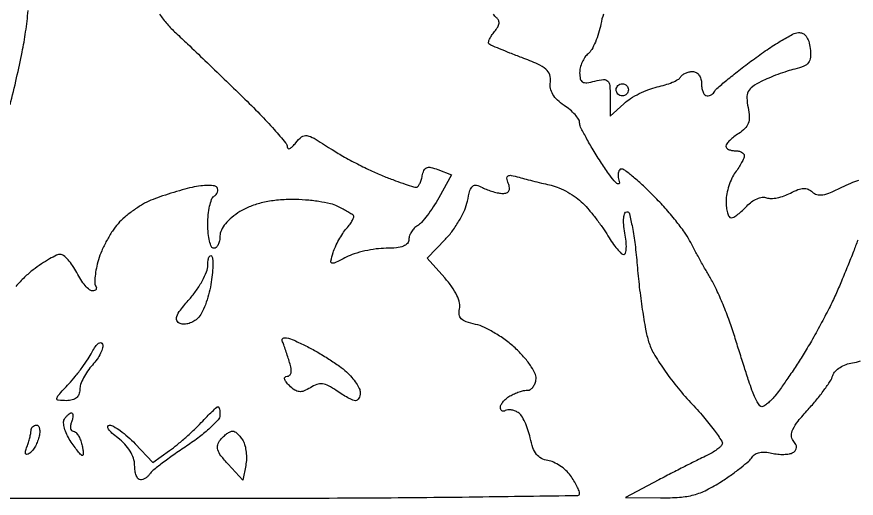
# Model space of a CAD drawing. Extents: x 0 to 102, y 0 to 135.
# Drawn here: x 46.42 to 58.07, y 0 to 6.68 of the extents above; entities that cross this region are included whole.
import ezdxf

# ---------------------------------------------------------------- set-up
doc = ezdxf.new("R2010")
doc.units = 0
doc.header["$MEASUREMENT"] = 0

msp = doc.modelspace()

# ---------------------------------------------------------------- linework, layer by layer
for points in [[(46.324153, 5.45884, 0.006033), (46.413971, 5.832313, 0.006092), (46.491085, 6.191012, 0.012855), (46.540323, 6.47135, 0.018138), (46.573844, 6.769694, 0.006601)], [(48.399792, 6.716483, 0.03022), (48.502425, 6.582744, 0.027246), (48.62385, 6.457384, -0.003157), (48.786665, 6.304737, -0.000996), (49.028079, 6.074603, -0.000994), (49.296358, 5.816813, -0.001103), (49.55445, 5.566722, -0.007206), (49.789668, 5.331091, -0.010661), (49.988419, 5.117229, -0.006142), (50.148049, 4.933446, -0.170259), (50.170491, 4.874827, 0.254998), (50.182624, 4.854009, 0.256033), (50.206657, 4.852988, 0.087197), (50.24471, 4.880897, 0.028861), (50.289832, 4.933783, -0.067208), (50.369707, 5.014066, -0.209101), (50.442177, 5.031914, -0.092968), (50.542165, 4.994712, -0.00807), (50.773592, 4.850349, 0.014939), (50.941775, 4.748619, 0.009282), (51.144693, 4.638932, 0.00931), (51.349121, 4.538062, 0.016592), (51.5214, 4.463885, 0.004747), (51.671425, 4.406747, 0.006561), (51.807179, 4.35853, 0.004299), (51.921649, 4.320651, 0.077597), (51.959666, 4.314669, 0.21696), (51.983671, 4.325565, 0.056897), (52.008263, 4.361225, 0.047085), (52.029702, 4.412509, 0.033283), (52.044266, 4.473256, -0.060226), (52.067014, 4.549741, -0.197417), (52.104066, 4.585784, -0.153278), (52.162807, 4.59035, -0.032992), (52.261721, 4.560555), (52.452142, 4.4892), (52.273494, 4.16925, -0.017187), (52.196472, 4.041804, -0.018624), (52.112801, 3.923412, -0.018457), (52.033967, 3.827773, -0.080717), (51.977323, 3.781646, 0.069598), (51.93237, 3.746664, 0.054404), (51.894322, 3.697824, 0.055534), (51.868482, 3.643242, 0.082992), (51.8598, 3.591296, -0.181682), (51.839267, 3.536653, -0.120947), (51.783874, 3.49784, -0.069166), (51.687486, 3.475032, -0.023153), (51.54255, 3.468079, 0.032365), (51.403722, 3.458854, 0.022397), (51.248706, 3.431311, 0.022659), (51.101521, 3.391219, 0.042406), (50.987731, 3.343644, -0.006282), (50.832279, 3.26503, -0.201803), (50.790735, 3.262643, -0.382614), (50.775695, 3.290237, -0.015965), (50.807388, 3.407615, -0.033257), (50.838733, 3.490354, -0.020064), (50.88613, 3.583951, -0.020055), (50.940944, 3.67356, -0.032903), (50.995088, 3.744069, 0.021991), (51.042583, 3.803203, 0.035335), (51.077033, 3.857902, 0.039775), (51.096371, 3.902163, 0.305363), (51.090831, 3.922959, 0.04394), (51.067837, 3.939721, 0.004924), (51.012021, 3.972591, 0.005951), (50.944613, 4.010339, 0.004795), (50.871312, 4.049341, 0.063645), (50.770502, 4.086399, 0.018849), (50.608702, 4.11709, 0.018585), (50.422538, 4.138141, 0.019037), (50.236812, 4.145084, 0.024471), (50.023193, 4.134472, 0.032307), (49.830914, 4.102818, 0.035484), (49.660408, 4.050319, 0.044505), (49.51215, 3.977127, 0.03693), (49.401041, 3.897578, 0.048248), (49.31327, 3.808711, 0.056076), (49.255977, 3.719471, 0.115181), (49.2372, 3.639043, -0.047664), (49.230967, 3.573812, -0.067656), (49.212349, 3.518668, -0.087825), (49.184909, 3.481499, -0.192234), (49.1526, 3.4686, -0.293924), (49.119863, 3.489664, -0.044731), (49.092851, 3.566538, -0.038191), (49.074125, 3.674236, -0.023957), (49.068, 3.802007, -0.023931), (49.0743, 3.933556, -0.030801), (49.093257, 4.053085, -0.031802), (49.120648, 4.147472, -0.16939), (49.15398, 4.188553, 0.079898), (49.183558, 4.214132, 0.091256), (49.202005, 4.246629, 0.100756), (49.206602, 4.280872, 0.122151), (49.196731, 4.311638, 0.221966), (49.161631, 4.334653, 0.034854), (49.076979, 4.340915, 0.033137), (48.969258, 4.334219, 0.023377), (48.849772, 4.313083, 0.012651), (48.714108, 4.278857, 0.007897), (48.556938, 4.23226, 0.007923), (48.403383, 4.181397, 0.014249), (48.279403, 4.134134, 0.034935), (48.163488, 4.076337, 0.02142), (48.035324, 3.993242, 0.021433), (47.914937, 3.899632, 0.035419), (47.822929, 3.809594, 0.035886), (47.744167, 3.706772, 0.02105), (47.664456, 3.573743, 0.020984), (47.595596, 3.433269, 0.033294), (47.55002, 3.307339, 0.019136), (47.521443, 3.191777, 0.024062), (47.504308, 3.082855, 0.023313), (47.498753, 2.992369, 0.143029), (47.511065, 2.947789, -0.099995), (47.521131, 2.920571, -0.176839), (47.516545, 2.897371, -0.16849), (47.497783, 2.88183, -0.089716), (47.467765, 2.8764, -0.181832), (47.425731, 2.892209, -0.035054), (47.367472, 2.950954, -0.033203), (47.305755, 3.033022, -0.025295), (47.2491, 3.1302, 0.027634), (47.191841, 3.227366, 0.035415), (47.128328, 3.309446, 0.038186), (47.067632, 3.367727, 0.173914), (47.022263, 3.384, 0.11298), (46.969041, 3.371819, 0.017047), (46.871613, 3.320587, 0.01839), (46.759015, 3.250781, 0.014966), (46.643647, 3.168127, 0.029482), (46.525357, 3.06634, 0.02053), (46.403933, 2.938648, 0.020775)], [(58.088183, 3.582344, -0.007788), (58.029556, 3.424079, -0.003727), (57.949584, 3.222564, -0.003694), (57.862946, 3.013359, -0.005258), (57.782656, 2.828897, -0.01183), (57.691891, 2.638434, -0.006505), (57.572342, 2.409572, -0.006481), (57.444947, 2.180395, -0.010312), (57.329436, 1.9881, -0.0048), (57.218393, 1.815298, -0.004901), (57.104813, 1.645867, -0.004764), (57.003333, 1.500637, -0.020307), (56.938458, 1.41705, -0.020248), (56.886582, 1.360364, -0.025493), (56.833961, 1.31249, -0.025063), (56.787025, 1.277754, -0.147813), (56.758062, 1.269, -0.23444), (56.731761, 1.282049, -0.028204), (56.694477, 1.337341, -0.028797), (56.655401, 1.412525, -0.019821), (56.619588, 1.50165, -0.005884), (56.57745, 1.624396, -0.001698), (56.51521, 1.815067, -0.001707), (56.446506, 2.0305, -0.001819), (56.380728, 2.2419, 0.012924), (56.308207, 2.457935, 0.010265), (56.219152, 2.687372, 0.010407), (56.127752, 2.896755, 0.025461), (56.049634, 3.0456, -0.004063), (55.973886, 3.176046, -0.002889), (55.891025, 3.323423, -0.002917), (55.813585, 3.464982, -0.006202), (55.755677, 3.575579, 0.039493), (55.685197, 3.690824, 0.012279), (55.561891, 3.852226, 0.012191), (55.414719, 4.026486, 0.013147), (55.262782, 4.188929, 0.010186), (55.113503, 4.334302, 0.014443), (54.974498, 4.45693, 0.010445), (54.855289, 4.55198, 0.164517), (54.806735, 4.5684, 0.260199), (54.779914, 4.553429, 0.104392), (54.765232, 4.512516, 0.067395), (54.765113, 4.451045, 0.038129), (54.780586, 4.37805, -0.538016), (54.7663, 4.361161, -0.180163), (54.730719, 4.379459, -0.029975), (54.64604, 4.484309, -0.009517), (54.532487, 4.650147, -0.009084), (54.416094, 4.834483, -0.012209), (54.317867, 5.005794, -0.009374), (54.242697, 5.151083, -0.115182), (54.2286, 5.211467, 0.146244), (54.214417, 5.258921, 0.037796), (54.165153, 5.322868, 0.035162), (54.095283, 5.390419, 0.029557), (54.012611, 5.451862, -0.044743), (53.920564, 5.524707, -0.070081), (53.857811, 5.603594, -0.081123), (53.825253, 5.687501, -0.087303), (53.822261, 5.775225, 0.114201), (53.813552, 5.874678, 0.137786), (53.761671, 5.952399, 0.07299), (53.647688, 6.024277, 0.014844), (53.426001, 6.114683, -0.004159), (53.261861, 6.177563, -0.006013), (53.117957, 6.236076, -0.003291), (52.997614, 6.287638, -0.093778), (52.969795, 6.306605, -0.264), (52.963741, 6.328551, -0.046053), (52.978574, 6.370605, -0.03953), (53.007297, 6.421938, -0.025895), (53.047854, 6.476303, 0.040819), (53.091773, 6.53899, 0.100458), (53.109866, 6.591936, 0.14776), (53.102732, 6.634959, 0.134585), (53.072822, 6.668698, -0.173994), (53.035447, 6.718033, -0.01548)], [(54.560973, 6.719137, 0.044302), (54.522557, 6.580664, -0.027642), (54.491718, 6.453182, -0.027689), (54.447019, 6.329956, -0.028809), (54.396025, 6.227277, -0.090123), (54.34665, 6.168455, 0.070639), (54.301445, 6.118651, 0.0446), (54.263277, 6.049908, 0.04399), (54.237291, 5.973988, 0.060539), (54.2286, 5.90247, 0.057446), (54.238262, 5.818648, 0.214058), (54.269692, 5.777414, 0.158312), (54.328995, 5.766393, 0.028916), (54.4401, 5.78754, -0.034079), (54.562011, 5.809444, -0.230994), (54.618048, 5.789345, -0.17598), (54.645633, 5.728231, -0.018904), (54.6516, 5.570465), (54.6516, 5.300306), (54.84195, 5.475119, -0.044025), (54.934658, 5.546313, -0.025562), (55.056866, 5.615602, -0.025401), (55.18748, 5.672973, -0.038687), (55.30628, 5.707875, 0.021785), (55.414708, 5.73579, 0.025984), (55.513955, 5.771736, 0.026153), (55.59297, 5.810075, 0.129004), (55.628523, 5.843909, -0.094198), (55.655909, 5.873816, -0.052876), (55.698419, 5.899061, -0.050169), (55.748482, 5.916207, -0.057494), (55.798693, 5.922, -0.137622), (55.845181, 5.908957, -0.100183), (55.88479, 5.872297, -0.086062), (55.911456, 5.817465, -0.070352), (55.9206, 5.7528, 0.043884), (55.926296, 5.688029, 0.06367), (55.94338, 5.633303, 0.083428), (55.968509, 5.596274, 0.204817), (55.99815, 5.5836, 0.074093), (56.029904, 5.588332, 0.061224), (56.061203, 5.602238, 0.062911), (56.087347, 5.622785, 0.090455), (56.1039, 5.64705, -0.11188), (56.132321, 5.685138, -0.004174), (56.270036, 5.800795, -0.007378), (56.437105, 5.934646, -0.005102), (56.629869, 6.081336, -0.010956), (56.830483, 6.224067, -0.014014), (57.021583, 6.346137, -0.011913), (57.185151, 6.439052, -0.105579), (57.264369, 6.462036, -0.130813), (57.324479, 6.450592, -0.121559), (57.372896, 6.410614, -0.088764), (57.407639, 6.340767, -0.042456), (57.427585, 6.242201, -0.04261), (57.431227, 6.119276, -0.145983), (57.404452, 6.044878, -0.138763), (57.340311, 5.995134, -0.037095), (57.216085, 5.955378, 0.018888), (57.108314, 5.925163, 0.010745), (56.980346, 5.880958, 0.010719), (56.853218, 5.830839, 0.017395), (56.747761, 5.78225, 0.036174), (56.627664, 5.710446, 0.124678), (56.568876, 5.642264, 0.127401), (56.550318, 5.555204, 0.038516), (56.566684, 5.41993, -0.037831), (56.582268, 5.292579, -0.098496), (56.568514, 5.201704, -0.110998), (56.522493, 5.129535, -0.056007), (56.437473, 5.062158, 0.024026), (56.36914, 5.014775, 0.030824), (56.311427, 4.964567, 0.031851), (56.269984, 4.918214, 0.168016), (56.259, 4.88645, 0.189129), (56.268624, 4.861917, 0.088842), (56.296277, 4.841073, 0.068658), (56.337336, 4.826937, 0.048657), (56.3859, 4.8222, -0.051956), (56.434454, 4.817141, -0.071851), (56.475523, 4.802099, -0.091838), (56.503119, 4.779887, -0.179368), (56.5128, 4.75377, -0.102298), (56.505247, 4.717238, -0.020657), (56.476313, 4.657201, -0.021005), (56.43614, 4.58901, -0.018293), (56.388591, 4.52112, 0.053747), (56.340781, 4.441391, 0.030834), (56.300077, 4.336799, 0.030479), (56.271791, 4.225342, 0.044038), (56.261691, 4.12425, 0.02911), (56.265851, 4.035111, 0.045701), (56.28079, 3.959941, 0.057783), (56.303155, 3.907476, 0.269345), (56.330488, 3.8916, 0.134009), (56.367291, 3.901644, 0.026868), (56.42444, 3.939627, 0.02663), (56.488046, 3.992504, 0.022111), (56.549937, 4.055095, -0.052462), (56.615787, 4.114073, -0.056145), (56.691052, 4.156511, -0.062999), (56.764005, 4.177126, -0.129715), (56.822556, 4.170753, 0.099281), (56.884962, 4.160138, 0.039683), (56.97155, 4.169591, 0.03728), (57.066111, 4.195009, 0.038588), (57.154717, 4.233969, -0.028975), (57.258885, 4.28218, -0.081008), (57.337285, 4.299208, -0.113892), (57.400791, 4.288006, -0.096293), (57.457452, 4.249788, 0.138504), (57.520423, 4.214553, 0.098724), (57.601622, 4.21146, 0.059759), (57.711802, 4.242918, 0.018566), (57.868267, 4.315553, -0.016844), (57.992624, 4.373803, -0.025252), (58.105063, 4.415341, -0.022751)], [(44.467944, 0), (49.348272, 0, 0.001263), (51.219635, 0.004727, 0.002106), (52.795004, 0.019322, 0.000179), (54.201993, 0.038788, 0.410063), (54.2286, 0.065776, 0.101699), (54.221159, 0.101982, 0.01748), (54.191105, 0.165763, 0.018407), (54.149824, 0.239196, 0.015522), (54.100956, 0.313789, 0.053203), (54.038379, 0.385524, 0.039944), (53.956031, 0.450407, 0.040837), (53.867551, 0.499418, 0.070306), (53.786838, 0.522964, -0.086386), (53.697171, 0.552261, -0.105139), (53.629607, 0.6089, -0.081664), (53.579613, 0.700268, -0.034285), (53.542231, 0.835786, 0.029396), (53.511865, 0.950215, 0.031423), (53.468814, 1.057692, 0.033119), (53.420285, 1.144445, 0.110694), (53.373938, 1.189754, 0.050338), (53.326794, 1.212701, 0.051301), (53.276313, 1.225584, 0.056441), (53.230126, 1.227183, 0.119418), (53.196289, 1.216125, -0.106536), (53.170578, 1.206992, -0.180973), (53.148625, 1.21211, -0.16316), (53.13389, 1.231088, -0.084387), (53.1288, 1.261031, -0.13211), (53.139247, 1.29988, -0.050882), (53.17229, 1.345478, -0.045813), (53.220206, 1.39016, -0.041906), (53.27685, 1.426881, -0.024281), (53.339742, 1.456708, -0.023111), (53.406262, 1.480845, -0.023771), (53.466965, 1.496625, -0.071849), (53.5095, 1.499324, 0.161465), (53.543947, 1.507756, 0.083027), (53.577538, 1.53757, 0.068379), (53.605247, 1.583517, 0.054021), (53.622319, 1.63906, 0.149853), (53.614084, 1.715549, 0.040181), (53.556417, 1.824965, 0.035874), (53.465553, 1.94775, 0.02647), (53.348807, 2.070156, 0.028885), (53.213996, 2.183334, 0.023911), (53.058481, 2.288095, 0.024566), (52.90623, 2.370458, 0.057703), (52.78417, 2.412468, -0.028301), (52.655933, 2.448344, -0.109546), (52.585849, 2.491082, -0.170459), (52.557096, 2.548066, -0.096651), (52.562023, 2.626082, 0.124493), (52.562687, 2.708343, 0.051029), (52.525011, 2.814306, 0.04263), (52.455387, 2.933466, 0.028713), (52.357316, 3.056895), (52.111848, 3.331837), (52.364874, 3.592894, 0.034957), (52.465713, 3.712641, 0.026486), (52.559448, 3.856637, 0.027065), (52.63324, 4.001917, 0.054669), (52.67194, 4.124152, -0.018999), (52.706942, 4.270092, -0.141286), (52.744108, 4.330159, -0.246584), (52.796297, 4.343622, -0.065177), (52.879529, 4.312176, 0.029819), (52.947822, 4.280709, 0.022475), (53.026103, 4.254139, 0.022909), (53.102202, 4.235802, 0.047698), (53.162883, 4.23, 0.084611), (53.215859, 4.239029, 0.186596), (53.246586, 4.265258, 0.158814), (53.25454, 4.308906, 0.057983), (53.238775, 4.370499, -0.049585), (53.219389, 4.441283, -0.319732), (53.234637, 4.472793, -0.178028), (53.280578, 4.479681, -0.018095), (53.38948, 4.453062, 0.005416), (53.485115, 4.4271, 0.002827), (53.604805, 4.396717, 0.002811), (53.72797, 4.366926, 0.004295), (53.835162, 4.342606, -0.04844), (53.941755, 4.308306, -0.027408), (54.063267, 4.247659, -0.027131), (54.180168, 4.172401, -0.039814), (54.273176, 4.093133, -0.020794), (54.359545, 3.999265, -0.011728), (54.456711, 3.878809, -0.011691), (54.549204, 3.752469, -0.018753), (54.621404, 3.640091, 0.018918), (54.684466, 3.542008, 0.025956), (54.748863, 3.459227, 0.024686), (54.807065, 3.398283, 0.192072), (54.842874, 3.384, 0.348213), (54.866518, 3.402738, 0.045294), (54.87613, 3.470979, 0.037087), (54.873767, 3.56657, 0.021649), (54.857518, 3.6801, -0.022772), (54.840778, 3.798966, -0.046219), (54.84059, 3.893292, -0.068494), (54.855092, 3.956035, -0.311221), (54.884351, 3.9762, -0.347267), (54.919331, 3.948573, -0.010926), (54.96017, 3.758822, -0.016923), (54.997821, 3.519892, -0.010373), (55.026776, 3.236191, 0.008686), (55.057079, 2.929015, 0.00827), (55.098451, 2.617996, 0.008243), (55.144079, 2.344431, 0.028871), (55.18646, 2.17086, 0.057287), (55.257459, 2.008242, 0.019742), (55.395171, 1.791291, 0.018846), (55.571337, 1.556037, 0.017823), (55.767892, 1.330153, -0.011176), (55.949245, 1.12725, -0.017589), (56.094686, 0.944366, -0.011955), (56.202945, 0.79038, -0.293636), (56.203824, 0.740566, -0.080646), (56.174255, 0.706477, -0.022594), (56.117934, 0.663648, -0.022167), (56.048918, 0.620317, -0.021679), (55.975832, 0.582918, 0.007947), (55.876551, 0.535508, 0.001825), (55.710519, 0.4522, 0.001886), (55.519898, 0.354776, 0.001839), (55.3284, 0.255098), (54.8631, 0.010724), (55.351364, 0.005362, 0.020808), (55.616526, 0.013486, 0.047365), (55.813907, 0.046738, 0.050864), (55.992816, 0.114734, 0.027547), (56.197364, 0.231828, 0.011302), (56.339304, 0.328436, 0.013045), (56.469969, 0.427006, 0.012157), (56.575946, 0.515672, 0.07122), (56.623027, 0.570716, -0.122668), (56.664784, 0.610507, -0.078079), (56.727898, 0.63436, -0.065512), (56.806393, 0.640231, -0.047467), (56.893169, 0.627024, 0.033991), (56.977451, 0.611865, 0.033464), (57.063453, 0.608157, 0.035385), (57.139017, 0.615324, 0.097376), (57.1889, 0.634067, 0.085506), (57.225938, 0.666827, 0.164424), (57.239378, 0.703635, 0.132333), (57.228837, 0.746904, 0.04769), (57.192903, 0.79972, -0.1794), (57.168498, 0.869221, -0.107823), (57.188854, 0.95533, -0.057866), (57.260795, 1.069427, -0.015852), (57.399601, 1.230962, 0.013477), (57.516447, 1.365642, 0.014622), (57.622616, 1.502886, 0.014222), (57.706505, 1.625312, 0.066338), (57.742847, 1.702545, -0.113061), (57.777433, 1.761238, -0.061087), (57.842394, 1.814973, -0.056089), (57.925843, 1.85601, -0.057239), (58.015759, 1.877121, 0.076947), (58.124951, 1.907323, 0.055606)]]:
    msp.add_lwpolyline(points, format="xyb")
for points in [[(54.8208, 5.7528, -0.099038), (54.853087, 5.746341, -0.097945), (54.880549, 5.727949, -0.097945), (54.898941, 5.700487, -0.099038), (54.9054, 5.6682, -0.099038), (54.898941, 5.635913, -0.097945), (54.880549, 5.608451, -0.097945), (54.853087, 5.590059, -0.099038), (54.8208, 5.5836, -0.099038), (54.788513, 5.590059, -0.097945), (54.761051, 5.608451, -0.097945), (54.742659, 5.635913, -0.099038), (54.7362, 5.6682, -0.099038), (54.742659, 5.700487, -0.097945), (54.761051, 5.727949, -0.097945), (54.788513, 5.746341, -0.099038)], [(49.118699, 3.361501, -0.184513), (49.135546, 3.323824, -0.018758), (49.137345, 3.224122, -0.021477), (49.129661, 3.101164, -0.015502), (49.11098, 2.965024, -0.025365), (49.079667, 2.823727, -0.024725), (49.033993, 2.685091, -0.025516), (48.981723, 2.567637, -0.079081), (48.930932, 2.497618, -0.065011), (48.875105, 2.454686, -0.058977), (48.808295, 2.425815, -0.062593), (48.741089, 2.41462, -0.101962), (48.684241, 2.42398, -0.185495), (48.639556, 2.46423, -0.212225), (48.636558, 2.521271, -0.076156), (48.687219, 2.610214, -0.01269), (48.813589, 2.761729, 0.027797), (48.910957, 2.885912, 0.028342), (48.993267, 3.019351, 0.029542), (49.051002, 3.142959, 0.094758), (49.068, 3.231844, -0.026589), (49.071504, 3.297697, -0.066703), (49.082893, 3.344327, -0.168842), (49.09967, 3.363954, -0.340959)], [(50.430675, 2.113332, -0.014533), (50.586909, 2.029101, -0.011877), (50.74905, 1.930297, -0.012053), (50.893947, 1.8322, -0.030624), (50.99265, 1.752306, -0.029156), (51.0655, 1.677297, -0.031552), (51.127085, 1.596191, -0.03327), (51.170353, 1.520591, -0.113816), (51.183, 1.465753, -0.056714), (51.178118, 1.422855, -0.076099), (51.163678, 1.386545, -0.095222), (51.142317, 1.362204, -0.166676), (51.117224, 1.3536, -0.105648), (51.080336, 1.361482, -0.015983), (51.012089, 1.394701, -0.017316), (50.93299, 1.439947, -0.014201), (50.851685, 1.493519, 0.03121), (50.742554, 1.56022, 0.094526), (50.659683, 1.585649, 0.112498), (50.581797, 1.576666, 0.054898), (50.491183, 1.533055, -0.042716), (50.403695, 1.488298, -0.122602), (50.336649, 1.478611, -0.125802), (50.273936, 1.501558, -0.046115), (50.200779, 1.562336, -0.029703), (50.153639, 1.615436, -0.104146), (50.133479, 1.656221, -0.26838), (50.140409, 1.680983, -0.195828), (50.167458, 1.692, 0.189714), (50.203127, 1.706039, 0.158872), (50.222959, 1.741851, 0.089793), (50.223644, 1.801292, 0.033991), (50.204192, 1.88235, 0.002942), (50.178236, 1.963554, 0.0024), (50.149529, 2.050163, 0.002424), (50.122336, 2.129631, 0.006353), (50.101816, 2.18633, -0.376311), (50.114063, 2.21888, -0.179261), (50.161894, 2.225442, -0.049845), (50.265972, 2.191178, -0.011939)], [(47.607736, 2.138893, -0.149834), (47.609006, 2.086635, -0.044701), (47.580397, 2.011202, -0.04041), (47.531217, 1.927768, -0.03417), (47.466661, 1.848216, 0.036061), (47.39959, 1.764924, 0.032894), (47.342883, 1.670339, 0.034491), (47.303629, 1.578866, 0.0843), (47.2914, 1.506848, -0.090794), (47.279272, 1.44061, -0.129946), (47.244714, 1.392267, -0.113864), (47.186829, 1.363229, -0.059626), (47.106372, 1.3536, -0.022872), (46.99354, 1.358764, -0.427474), (46.973611, 1.383847, -0.150108), (46.994837, 1.429581, -0.004518), (47.138335, 1.58625, 0.016914), (47.229403, 1.690763, 0.012343), (47.323637, 1.812621, 0.012498), (47.407306, 1.932698, 0.026721), (47.464438, 2.030175, -0.029717), (47.50934, 2.105744, -0.081733), (47.55186, 2.150601, -0.208293), (47.584829, 2.158611, -0.275858)], [(47.178544, 1.1844, -0.316603), (47.192462, 1.174605, -0.090935), (47.19698, 1.147123, -0.056645), (47.19156, 1.106169, -0.030422), (47.176206, 1.0575, 0.048567), (47.162784, 1.00888, 0.088859), (47.162988, 0.967877, 0.138659), (47.176232, 0.940995, 0.21248), (47.199588, 0.9306, -0.185953), (47.230379, 0.918738, -0.058341), (47.263491, 0.880897, -0.049186), (47.293676, 0.826165, -0.037498), (47.315913, 0.7614, -0.016916), (47.330556, 0.69651, -0.029607), (47.337636, 0.641902, -0.03201), (47.337866, 0.601762, -0.397248), (47.32773, 0.5922, -0.215385), (47.309468, 0.600449, -0.010157), (47.264835, 0.653235, -0.015197), (47.213677, 0.720362, -0.010194), (47.159158, 0.79998, -0.035194), (47.111074, 0.886007, -0.042663), (47.079042, 0.972668, -0.047931), (47.065899, 1.047885, -0.159013), (47.077601, 1.09608, -0.034972), (47.101909, 1.129879, -0.039669), (47.129769, 1.158456, -0.043469), (47.156975, 1.178372, -0.137109)], [(49.209647, 1.269, -0.30523), (49.220337, 1.261804, -0.039438), (49.229106, 1.23414, -0.035157), (49.235207, 1.19581, -0.021895), (49.2372, 1.150326, -0.18817), (49.212763, 1.087693, -0.02065), (49.101613, 0.976515, -0.022956), (48.95242, 0.85128, -0.016609), (48.775627, 0.725278, 0.006768), (48.595119, 0.601912, 0.009003), (48.434654, 0.484651, 0.006738), (48.304135, 0.382821, 0.085507), (48.263034, 0.336351, -0.062186), (48.237614, 0.304774, -0.051347), (48.203617, 0.278049, -0.053324), (48.166628, 0.259859, -0.08785), (48.132407, 0.2538, -0.230743), (48.101909, 0.268666, -0.073225), (48.076185, 0.313855, -0.055815), (48.058616, 0.379949, -0.03709), (48.0528, 0.458244, 0.082455), (48.036904, 0.553981, 0.055713), (47.989625, 0.654306, 0.050723), (47.915591, 0.751077, 0.043876), (47.82015, 0.836264, -0.022688), (47.738363, 0.903266, -0.061829), (47.68936, 0.959639, -0.187512), (47.681457, 0.994759, -0.364446), (47.701608, 1.01252, -0.136155), (47.760769, 0.997592, -0.026819), (47.85377, 0.937793, -0.026629), (47.957717, 0.854026, -0.021975), (48.05937, 0.754367), (48.303025, 0.493533), (48.537463, 0.661495, 0.016089), (48.642068, 0.741656, 0.009208), (48.763281, 0.844677, 0.009191), (48.881484, 0.952877, 0.015075), (48.976997, 1.049229, -0.006256), (49.057591, 1.133452, -0.00949), (49.12994, 1.204442, -0.004737), (49.192393, 1.262328, -0.18662)], [(46.69128, 1.0152, -0.245477), (46.716962, 1.001783, -0.105873), (46.732336, 0.96511, -0.06995), (46.73489, 0.910019, -0.040632), (46.723368, 0.844682, -0.036311), (46.699757, 0.775381, -0.033347), (46.6658, 0.708138, -0.035018), (46.627235, 0.652283, -0.085939), (46.590011, 0.619303, -0.100987), (46.557328, 0.607288, -0.361916), (46.539671, 0.617957, -0.148888), (46.538414, 0.65174, -0.027002), (46.557923, 0.712141, 0.015514), (46.579619, 0.774387, 0.014499), (46.597951, 0.839271, 0.014648), (46.61086, 0.897802, 0.046979), (46.6146, 0.937519, -0.097721), (46.62045, 0.967167, -0.097625), (46.637125, 0.992381, -0.098249), (46.662017, 1.009266, -0.100372)], [(49.412555, 0.9306, -0.141598), (49.444695, 0.921312, -0.046276), (49.484206, 0.890954, -0.041797), (49.524052, 0.847283, -0.036486), (49.558123, 0.795635, -0.067357), (49.584309, 0.729244, -0.033653), (49.599963, 0.64014, -0.032665), (49.603931, 0.544151, -0.041246), (49.594493, 0.455816), (49.555333, 0.250962), (49.35041, 0.472077, -0.021989), (49.250831, 0.58948, -0.089238), (49.207596, 0.67223, -0.147652), (49.20688, 0.741932, -0.102813), (49.244002, 0.811896, -0.03184), (49.286867, 0.857324, -0.034308), (49.334152, 0.895731, -0.036596), (49.378933, 0.922599, -0.117348)]]:
    msp.add_lwpolyline(points, format="xyb", close=True)

doc.saveas('drawing.dxf')
